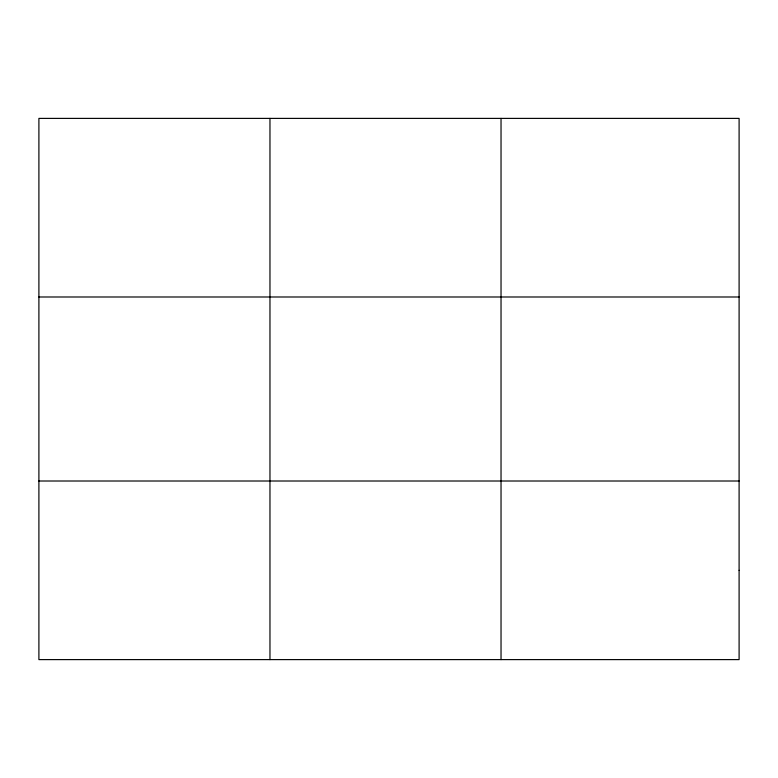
<?xml version="1.0" encoding="UTF-8"?>
<svg xmlns="http://www.w3.org/2000/svg" width="778" height="778" viewBox="0 0 778 778"><rect width="100%" height="100%" fill="white"/><g stroke="black" fill="none" stroke-linecap="round" stroke-linejoin="round"><path stroke-width="1.17" d="M269.966 118.392L269.966 659.608M501.032 118.392L501.032 659.608M38.9 296.992L739.1 296.992M38.9 481.008L739.1 481.008M739.1 570.303L739.1 659.608L38.9 659.608L38.9 118.392L739.1 118.392L739.1 570.303"/></g></svg>
